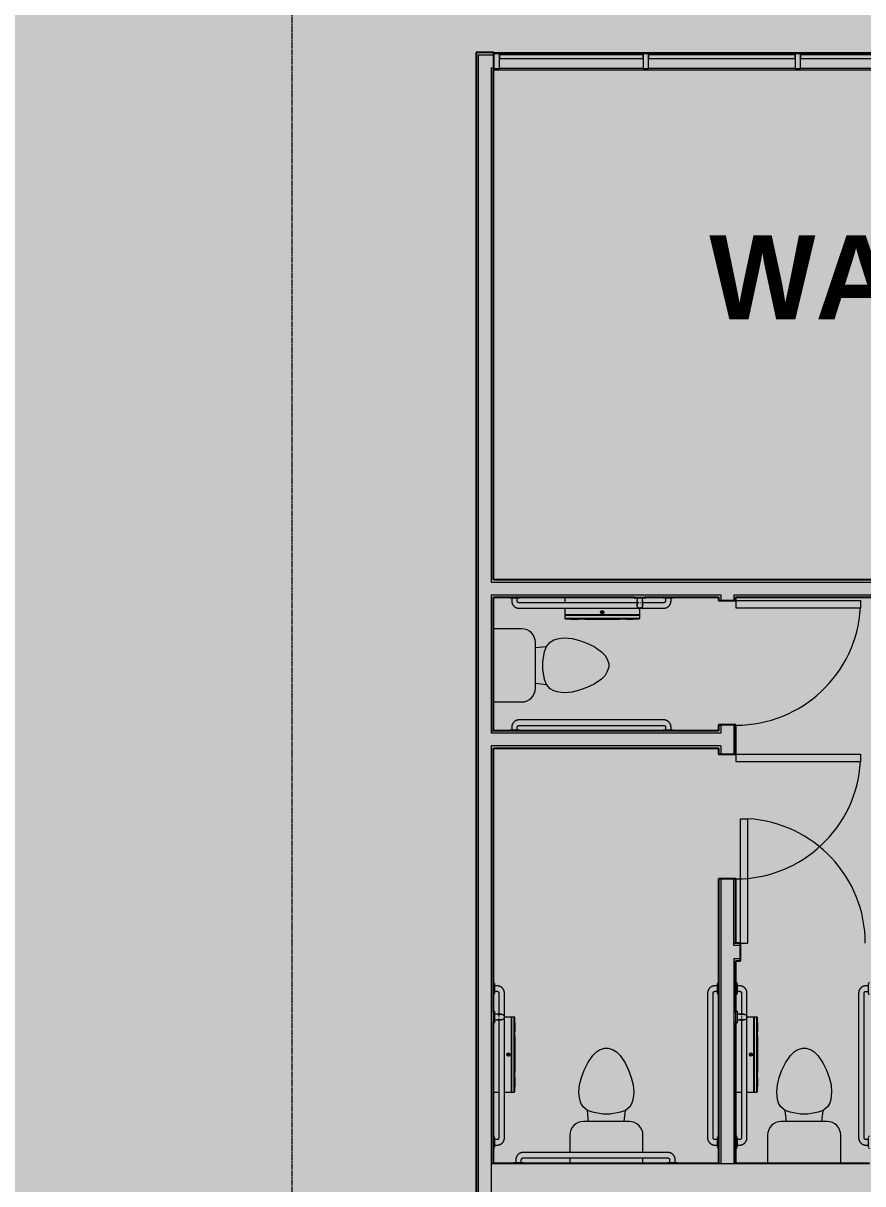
# Model space of a CAD drawing. Header units: inches. Extents: x -214893 to 4876, y -128673 to 1880.
# Drawn here: x 636.9 to 866.2, y -509.8 to -192.8 of the extents above; entities that cross this region are included whole.
import ezdxf

# ---------------------------------------------------------------- set-up
doc = ezdxf.new("R2010")
doc.units = ezdxf.units.IN
doc.header["$MEASUREMENT"] = 0
doc.linetypes.add('Grid Line 1_2_', pattern=[0.875, 0.5, -0.125, 0.125, -0.125])
for name, color, linetype, lineweight in [('A-AREA-IDEN', 2, 'Continuous', 9), ('A-DETL-GENF', 92, 'Continuous', 9), ('A-DOOR', 31, 'Continuous', 9), ('A-GLAZ-CURT', 52, 'Continuous', 9), ('A-GLAZ-CWMG', 51, 'Continuous', 9), ('A-WALL', 113, 'Continuous', 9), ('I-WALL', 2, 'Continuous', 9), ('P-SANR-FIXT', 6, 'Continuous', 9), ('Q-SPCQ', 91, 'Continuous', 9), ('S-GRID', 1, 'Continuous', 9)]:
    doc.layers.add(name, color=color, linetype=linetype, lineweight=lineweight)
doc.styles.add('Century Gothic_B', font='GOTHICB.TTF', dxfattribs={"height": 22.977918})

# ---------------------------------------------------------------- blocks, each defined once
blk = doc.blocks.new('Open Source Metal Building_Exterior_rvt-1-Floor Plan - Warehouse')
at = {"layer": 'S-GRID', "linetype": 'Grid Line 1_2_'}
blk.add_line((710.31, 1879.93), (710.31, -999.48), dxfattribs=at)
blk = doc.blocks.new('Single-Flush - 34_ x 80_-711713-Floor Plan - Warehouse')
at = {"layer": 'A-DOOR', "lineweight": 13}
for p, q in [((15, -2.37), (15, -36.38)), ((17, -2.37), (15, -2.37)), ((17, -2.37), (17, -36.38)), ((17, -36.38), (15, -36.38))]:
    blk.add_line(p, q, dxfattribs=at)
at = {"layer": 'A-DOOR'}
blk.add_arc((17, -2.37), 34.07, 180, 266.6343, dxfattribs=at)
blk = doc.blocks.new('System Panel - Glazed-700942-Floor Plan - Warehouse')
at = {"layer": 'A-GLAZ-CURT'}
for p, q in [((19.625, 1.75), (-19.625, 1.75)), ((-19.625, 1.75), (-19.625, 0.75)), ((-19.625, 0.75), (19.625, 0.75)), ((19.625, 0.75), (19.625, 1.75))]:
    blk.add_line(p, q, dxfattribs=at)
blk = doc.blocks.new('Rectangular Mullion - 2_5_ x 5_ rectangular-700939-Floor Plan - Warehouse')
at = {"layer": 'A-GLAZ-CWMG'}
for p, q in [((806.23, -201.21), (766.98, -201.21)), ((806.23, -205.21), (766.98, -205.21))]:
    blk.add_line(p, q, dxfattribs=at)
blk = doc.blocks.new('Rectangular Mullion - 2_5_ x 5_ rectangular-613861-Floor Plan - Warehouse')
at = {"layer": 'A-GLAZ-CWMG', "lineweight": 13}
for p, q in [((0, 2), (-1.5, 2)), ((-1.5, 2), (-1.5, -2)), ((0, -2), (0, 2)), ((-1.5, -2), (0, -2))]:
    blk.add_line(p, q, dxfattribs=at)
blk = doc.blocks.new('System Panel - Glazed-700943-Floor Plan - Warehouse')
at = {"layer": 'A-GLAZ-CURT'}
for p, q in [((20, 1.75), (-20, 1.75)), ((-20, 1.75), (-20, 0.75)), ((-20, 0.75), (20, 0.75)), ((20, 0.75), (20, 1.75))]:
    blk.add_line(p, q, dxfattribs=at)
blk = doc.blocks.new('Rectangular Mullion - 2_5_ x 5_ rectangular-700941-Floor Plan - Warehouse')
at = {"layer": 'A-GLAZ-CWMG'}
for p, q in [((847.73, -201.21), (807.73, -201.21)), ((847.73, -205.21), (807.73, -205.21))]:
    blk.add_line(p, q, dxfattribs=at)
blk = doc.blocks.new('Rectangular Mullion - 2_5_ x 5_ rectangular-613858-Floor Plan - Warehouse')
at = {"layer": 'A-GLAZ-CWMG', "lineweight": 13}
for p, q in [((-0.75, 2), (0.75, 2)), ((-0.75, -2), (-0.75, 2)), ((0.75, 2), (0.75, -2)), ((0.75, -2), (-0.75, -2))]:
    blk.add_line(p, q, dxfattribs=at)
blk = doc.blocks.new('Toilet-Domestic-3D - Toilet-Domestic-3D-653878-Floor Plan - Warehouse')
at = {"layer": 'P-SANR-FIXT'}
for p, q in [((-5.13, 8), (-3.74, 10)), ((-3.74, 10), (-2.74, 11)), ((-2.74, 11), (-1.87, 11.5)), ((-1.87, 11.5), (-0.5, 12)), ((-0.5, 12), (0.5, 12)), ((0.5, 12), (1.87, 11.5)), ((1.87, 11.5), (2.74, 11)), ((2.74, 11), (3.74, 10)), ((3.74, 10), (5.13, 8)), ((-6.06, 6), (-5.13, 8)), ((5.13, 8), (6.06, 6)), ((-7.33, 1.99), (-6.79, 4)), ((-6.79, 4), (-6.06, 6)), ((6.06, 6), (6.79, 4)), ((6.79, 4), (7.33, 1.99)), ((-7.5, 0), (-7.33, 1.99)), ((7.33, 1.99), (7.5, 0)), ((-7.41, -1), (-7.5, 0)), ((-7.24, -2), (-7.41, -1)), ((-6.97, -3), (-7.24, -2)), ((-6.4, -4), (-6.97, -3)), ((6.97, -3), (6.4, -4)), ((7.24, -2), (6.97, -3)), ((7.41, -1), (7.24, -2)), ((7.5, 0), (7.41, -1)), ((-5.21, -5), (-6.4, -4)), ((-3.84, -5.5), (-5.21, -5)), ((-4.86, -8.02), (-5.21, -5)), ((-1, -6), (-3.84, -5.5)), ((1, -6), (-1, -6)), ((3.84, -5.5), (1, -6)), ((5.21, -5), (3.84, -5.5)), ((4.86, -8.02), (5.21, -5)), ((6.4, -4), (5.21, -5)), ((6.25, -8.02), (-6.25, -8.02)), ((-9.98, -11.75), (-9.98, -16.5)), ((9.98, -16.51), (9.98, -11.75)), ((-9.98, -17.95), (-9.98, -19.48)), ((9.98, -19.48), (9.98, -17.95))]:
    blk.add_line(p, q, dxfattribs=at)
for centre, start, end in [((-6.25, -11.75), 90, 180), ((6.25, -11.75), 0, 90)]:
    blk.add_arc(centre, 3.73, start, end, dxfattribs=at)
blk = doc.blocks.new('Toilet-Domestic-3D - Toilet-Domestic-3D-V5-Floor Plan - Warehouse')
at = {"layer": 'P-SANR-FIXT'}
for p, q in [((-5.13, 8), (-3.74, 10)), ((-3.74, 10), (-2.74, 11)), ((-2.74, 11), (-1.87, 11.5)), ((-1.87, 11.5), (-0.5, 12)), ((-0.5, 12), (0.5, 12)), ((0.5, 12), (1.87, 11.5)), ((1.87, 11.5), (2.74, 11)), ((2.74, 11), (3.74, 10)), ((3.74, 10), (5.13, 8)), ((-6.06, 6), (-5.13, 8)), ((5.13, 8), (6.06, 6)), ((-7.33, 1.99), (-6.79, 4)), ((-6.79, 4), (-6.06, 6)), ((6.06, 6), (6.79, 4)), ((6.79, 4), (7.33, 1.99)), ((-7.5, 0), (-7.33, 1.99)), ((7.33, 1.99), (7.5, 0)), ((-7.41, -1), (-7.5, 0)), ((-7.24, -2), (-7.41, -1)), ((-6.97, -3), (-7.24, -2)), ((-6.4, -4), (-6.97, -3)), ((6.97, -3), (6.4, -4)), ((7.24, -2), (6.97, -3)), ((7.41, -1), (7.24, -2)), ((7.5, 0), (7.41, -1)), ((-5.21, -5), (-6.4, -4)), ((-3.84, -5.5), (-5.21, -5)), ((-4.86, -8.02), (-5.21, -5)), ((-1, -6), (-3.84, -5.5)), ((1, -6), (-1, -6)), ((3.84, -5.5), (1, -6)), ((5.21, -5), (3.84, -5.5)), ((4.86, -8.02), (5.21, -5)), ((6.4, -4), (5.21, -5)), ((6.25, -8.02), (-6.25, -8.02)), ((-9.98, -11.75), (-9.98, -19.48)), ((9.98, -19.48), (9.98, -11.75))]:
    blk.add_line(p, q, dxfattribs=at)
for centre, start, end in [((-6.25, -11.75), 90, 180), ((6.25, -11.75), 0, 90)]:
    blk.add_arc(centre, 3.73, start, end, dxfattribs=at)
blk = doc.blocks.new('817_Grab_Bars - 8170-001420-654244-Floor Plan - Warehouse')
at = {"layer": 'Q-SPCQ'}
for p, q in [((765.64, -454.9), (765.36, -454.9)), ((765.64, -455.11), (765.64, -456.46)), ((766.36, -455.71), (765.64, -455.71)), ((765.36, -458.02), (765.64, -458.02)), ((765.64, -456.46), (765.64, -457.81)), ((765.64, -457.21), (766.36, -457.21)), ((766.86, -457.71), (766.86, -464.05)), ((768.36, -497.21), (768.36, -457.71)), ((766.86, -464.47), (766.86, -464.64)), ((766.86, -464.78), (766.86, -497.21)), ((765.64, -496.9), (765.36, -496.9)), ((765.64, -497.11), (765.64, -498.46)), ((765.36, -500.02), (765.64, -500.02)), ((766.36, -497.71), (765.64, -497.71)), ((765.64, -498.46), (765.64, -499.81)), ((765.64, -499.21), (766.36, -499.21))]:
    blk.add_line(p, q, dxfattribs=at)
at = {"layer": 'Q-SPCQ', "flags": 128}
for points in [[(768.36, -457.71), (768.36, -457.63), (768.35, -457.55), (768.35, -457.47), (768.33, -457.39), (768.32, -457.31), (768.3, -457.24), (768.28, -457.16), (768.26, -457.08), (768.23, -457.01), (768.2, -456.93), (768.17, -456.86), (768.13, -456.79), (768.1, -456.72), (768.05, -456.65), (768.01, -456.58), (767.96, -456.52), (767.91, -456.45), (767.86, -456.39), (767.81, -456.33), (767.75, -456.28), (767.69, -456.22), (767.63, -456.17), (767.57, -456.12), (767.51, -456.07), (767.44, -456.03), (767.37, -455.99), (767.3, -455.95), (767.23, -455.91), (767.16, -455.88), (767.08, -455.85), (767.01, -455.82), (766.93, -455.79), (766.86, -455.77), (766.78, -455.76), (766.7, -455.74), (766.62, -455.73), (766.54, -455.72), (766.46, -455.71), (766.38, -455.71), (766.36, -455.71)], [(766.36, -457.21), (766.38, -457.21), (766.4, -457.21), (766.42, -457.21), (766.44, -457.22), (766.46, -457.22), (766.48, -457.23), (766.5, -457.23), (766.52, -457.24), (766.54, -457.24), (766.55, -457.25), (766.57, -457.26), (766.59, -457.27), (766.61, -457.28), (766.63, -457.29), (766.64, -457.3), (766.66, -457.31), (766.67, -457.32), (766.69, -457.33), (766.7, -457.35), (766.72, -457.36), (766.73, -457.38), (766.74, -457.39), (766.76, -457.41), (766.77, -457.42), (766.78, -457.44), (766.79, -457.46), (766.8, -457.48), (766.81, -457.49), (766.82, -457.51), (766.83, -457.53), (766.83, -457.55), (766.84, -457.57), (766.84, -457.59), (766.85, -457.61), (766.85, -457.63), (766.86, -457.65), (766.86, -457.67), (766.86, -457.69), (766.86, -457.71), (766.86, -457.71)], [(766.36, -499.21), (766.44, -499.21), (766.52, -499.2), (766.6, -499.2), (766.68, -499.19), (766.76, -499.17), (766.83, -499.15), (766.91, -499.13), (766.99, -499.11), (767.06, -499.08), (767.14, -499.05), (767.21, -499.02), (767.28, -498.98), (767.35, -498.95), (767.42, -498.91), (767.49, -498.86), (767.55, -498.82), (767.62, -498.77), (767.68, -498.71), (767.74, -498.66), (767.79, -498.6), (767.85, -498.55), (767.9, -498.49), (767.95, -498.42), (768, -498.36), (768.04, -498.29), (768.08, -498.22), (768.12, -498.15), (768.16, -498.08), (768.19, -498.01), (768.22, -497.94), (768.25, -497.86), (768.28, -497.78), (768.3, -497.71), (768.32, -497.63), (768.33, -497.55), (768.34, -497.47), (768.35, -497.39), (768.36, -497.31), (768.36, -497.23), (768.36, -497.21)], [(766.86, -497.21), (766.86, -497.23), (766.86, -497.25), (766.86, -497.27), (766.85, -497.29), (766.85, -497.31), (766.85, -497.33), (766.84, -497.35), (766.83, -497.37), (766.83, -497.39), (766.82, -497.41), (766.81, -497.42), (766.8, -497.44), (766.79, -497.46), (766.78, -497.48), (766.77, -497.49), (766.76, -497.51), (766.75, -497.53), (766.74, -497.54), (766.72, -497.56), (766.71, -497.57), (766.69, -497.58), (766.68, -497.6), (766.66, -497.61), (766.65, -497.62), (766.63, -497.63), (766.61, -497.64), (766.6, -497.65), (766.58, -497.66), (766.56, -497.67), (766.54, -497.68), (766.52, -497.68), (766.5, -497.69), (766.48, -497.7), (766.46, -497.7), (766.44, -497.7), (766.42, -497.71), (766.4, -497.71), (766.38, -497.71), (766.36, -497.71), (766.36, -497.71)]]:
    blk.add_lwpolyline(points, dxfattribs=at)
blk = doc.blocks.new('817_Grab_Bars - 8170-001420-V6-Floor Plan - Warehouse')
at = {"layer": 'Q-SPCQ'}
for p, q in [((770.67, -503.93), (770.67, -504.21)), ((770.88, -503.93), (772.23, -503.93)), ((771.48, -503.21), (771.48, -503.93)), ((772.23, -503.93), (773.59, -503.93)), ((772.98, -503.93), (772.98, -503.21)), ((812.98, -501.21), (773.48, -501.21)), ((773.48, -502.71), (812.98, -502.71)), ((773.8, -504.21), (773.8, -503.93)), ((812.67, -503.93), (812.67, -504.21)), ((812.88, -503.93), (814.23, -503.93)), ((813.48, -503.21), (813.48, -503.93)), ((814.23, -503.93), (815.59, -503.93)), ((814.98, -503.93), (814.98, -503.21)), ((815.8, -504.21), (815.8, -503.93))]:
    blk.add_line(p, q, dxfattribs=at)
at = {"layer": 'Q-SPCQ', "flags": 128}
for points in [[(773.48, -501.21), (773.4, -501.21), (773.32, -501.22), (773.25, -501.23), (773.17, -501.24), (773.09, -501.25), (773.01, -501.27), (772.93, -501.29), (772.86, -501.31), (772.78, -501.34), (772.71, -501.37), (772.63, -501.4), (772.56, -501.44), (772.49, -501.48), (772.42, -501.52), (772.36, -501.56), (772.29, -501.61), (772.23, -501.66), (772.17, -501.71), (772.11, -501.76), (772.05, -501.82), (772, -501.88), (771.94, -501.94), (771.89, -502), (771.85, -502.06), (771.8, -502.13), (771.76, -502.2), (771.72, -502.27), (771.68, -502.34), (771.65, -502.41), (771.62, -502.49), (771.59, -502.56), (771.57, -502.64), (771.55, -502.71), (771.53, -502.79), (771.51, -502.87), (771.5, -502.95), (771.49, -503.03), (771.49, -503.11), (771.48, -503.19), (771.48, -503.21)], [(772.98, -503.21), (772.98, -503.19), (772.99, -503.17), (772.99, -503.15), (772.99, -503.13), (772.99, -503.11), (773, -503.09), (773, -503.07), (773.01, -503.05), (773.02, -503.03), (773.02, -503.02), (773.03, -503), (773.04, -502.98), (773.05, -502.96), (773.06, -502.95), (773.07, -502.93), (773.08, -502.91), (773.1, -502.9), (773.11, -502.88), (773.12, -502.87), (773.14, -502.85), (773.15, -502.84), (773.17, -502.83), (773.18, -502.81), (773.2, -502.8), (773.21, -502.79), (773.23, -502.78), (773.25, -502.77), (773.27, -502.76), (773.28, -502.75), (773.3, -502.74), (773.32, -502.74), (773.34, -502.73), (773.36, -502.73), (773.38, -502.72), (773.4, -502.72), (773.42, -502.72), (773.44, -502.71), (773.46, -502.71), (773.48, -502.71), (773.48, -502.71)], [(814.98, -503.21), (814.98, -503.13), (814.98, -503.05), (814.97, -502.97), (814.96, -502.89), (814.94, -502.81), (814.93, -502.74), (814.91, -502.66), (814.88, -502.58), (814.86, -502.51), (814.83, -502.43), (814.79, -502.36), (814.76, -502.29), (814.72, -502.22), (814.68, -502.15), (814.64, -502.08), (814.59, -502.02), (814.54, -501.95), (814.49, -501.89), (814.43, -501.83), (814.38, -501.78), (814.32, -501.72), (814.26, -501.67), (814.2, -501.62), (814.13, -501.57), (814.07, -501.53), (814, -501.49), (813.93, -501.45), (813.86, -501.41), (813.78, -501.38), (813.71, -501.35), (813.63, -501.32), (813.56, -501.29), (813.48, -501.27), (813.4, -501.26), (813.32, -501.24), (813.25, -501.23), (813.17, -501.22), (813.09, -501.21), (813.01, -501.21), (812.98, -501.21)], [(812.98, -502.71), (813, -502.71), (813.02, -502.71), (813.04, -502.71), (813.06, -502.72), (813.08, -502.72), (813.1, -502.73), (813.12, -502.73), (813.14, -502.74), (813.16, -502.74), (813.18, -502.75), (813.2, -502.76), (813.22, -502.77), (813.23, -502.78), (813.25, -502.79), (813.27, -502.8), (813.28, -502.81), (813.3, -502.82), (813.31, -502.83), (813.33, -502.85), (813.34, -502.86), (813.36, -502.88), (813.37, -502.89), (813.38, -502.91), (813.39, -502.92), (813.41, -502.94), (813.42, -502.96), (813.43, -502.98), (813.43, -502.99), (813.44, -503.01), (813.45, -503.03), (813.46, -503.05), (813.46, -503.07), (813.47, -503.09), (813.47, -503.11), (813.48, -503.13), (813.48, -503.15), (813.48, -503.17), (813.48, -503.19), (813.48, -503.21), (813.48, -503.21)]]:
    blk.add_lwpolyline(points, dxfattribs=at)
blk = doc.blocks.new('Dispenser-Toilet_Tissue-Frost_Products_LTD_-Jumbo-169 - Steel-Brushed-Stainless_Steel-V7-Floor Plan - Warehouse')
at = {"layer": 'Q-SPCQ', "lineweight": 13}
for p, q in [((770.2, -464.24), (768.33, -464.24)), ((770.2, -464.24), (770.2, -484.73)), ((770.26, -484.68), (770.26, -464.3)), ((770.29, -464.3), (770.26, -464.3)), ((771.06, -464.24), (770.29, -464.24)), ((770.29, -464.24), (770.29, -464.3)), ((770.29, -464.3), (770.29, -484.68)), ((771.06, -484.73), (771.06, -464.24)), ((771.22, -465.75), (771.22, -464.4)), ((771.22, -483.22), (771.22, -465.75)), ((771.32, -468.08), (771.32, -465.91)), ((771.22, -469.55), (771.22, -468.24)), ((771.32, -479.24), (771.32, -469.73)), ((769.26, -474.44), (769.26, -474.53)), ((769.6, -474.44), (769.26, -474.44)), ((769.26, -474.53), (769.6, -474.53)), ((769.6, -474.53), (769.6, -474.44)), ((771.22, -480.73), (771.22, -479.42)), ((771.32, -483.06), (771.32, -480.89)), ((765.36, -484.73), (766.89, -484.73)), ((768.33, -484.73), (770.2, -484.73)), ((770.26, -484.68), (770.29, -484.68)), ((770.29, -484.68), (770.29, -484.73)), ((770.29, -484.73), (771.06, -484.73)), ((771.22, -484.58), (771.22, -483.22))]:
    blk.add_line(p, q, dxfattribs=at)
for radius in [0.437, 0.357]:
    blk.add_circle((769.44, -474.49), radius, dxfattribs=at)
for centre, radius, start, end in [((770.2, -464.3), 0.06, 0, 90), ((771.06, -464.4), 0.16, 0, 90), ((771.14, -465.91), 0.18, 0, 63.6122), ((771.2, -467.46), 0.118, 10.8116, 82.3569), ((771.17, -467.46), 0.151, 289.6341, 357.321), ((771.17, -467.48), 0.151, 289.6341, 356.8331), ((771.14, -467.49), 0.18, 296.3878, 0), ((771.2, -468.06), 0.119, 10.0401, 81.5195), ((771.17, -468.06), 0.151, 289.6341, 357.321), ((771.17, -468.07), 0.151, 289.6341, 357.321), ((771.14, -468.08), 0.18, 296.3878, 0), ((771.1, -469.73), 0.22, 0, 56.9443), ((771.1, -479.24), 0.22, 303.0557, 0), ((771.14, -480.89), 0.18, 0, 63.6122), ((771.17, -480.9), 0.151, 2.679, 70.3659), ((771.17, -480.91), 0.151, 2.679, 70.3659), ((771.2, -480.91), 0.119, 278.4805, 349.9599), ((771.14, -481.48), 0.18, 0, 63.6084), ((771.17, -481.49), 0.151, 3.1667, 70.3726), ((771.17, -481.51), 0.151, 2.679, 70.3653), ((771.2, -481.51), 0.118, 277.6431, 349.1884), ((770.2, -484.67), 0.0601, 270, 357.3185), ((771.06, -484.57), 0.16, 270, 359.0019), ((771.14, -483.06), 0.18, 296.3878, 0)]:
    blk.add_arc(centre, radius, start, end, dxfattribs=at)
blk = doc.blocks.new('817_Grab_Bars - 8170-001420-V8-Floor Plan - Warehouse')
at = {"layer": 'Q-SPCQ'}
for p, q in [((826.58, -455.71), (825.86, -455.71)), ((826.86, -454.9), (826.58, -454.9)), ((826.58, -456.46), (826.58, -455.11)), ((823.86, -457.71), (823.86, -497.21)), ((825.36, -497.21), (825.36, -457.71)), ((825.86, -457.21), (826.58, -457.21)), ((826.58, -457.81), (826.58, -456.46)), ((826.58, -458.02), (826.86, -458.02)), ((826.86, -496.9), (826.58, -496.9)), ((826.58, -498.46), (826.58, -497.11)), ((826.58, -497.71), (825.86, -497.71)), ((825.86, -499.21), (826.58, -499.21)), ((826.58, -499.81), (826.58, -498.46)), ((826.58, -500.02), (826.86, -500.02))]:
    blk.add_line(p, q, dxfattribs=at)
at = {"layer": 'Q-SPCQ', "flags": 128}
for points in [[(825.86, -455.71), (825.78, -455.71), (825.7, -455.72), (825.62, -455.73), (825.54, -455.74), (825.46, -455.75), (825.38, -455.77), (825.31, -455.79), (825.23, -455.81), (825.15, -455.84), (825.08, -455.87), (825.01, -455.9), (824.94, -455.94), (824.87, -455.98), (824.8, -456.02), (824.73, -456.06), (824.67, -456.11), (824.6, -456.16), (824.54, -456.21), (824.48, -456.26), (824.42, -456.32), (824.37, -456.38), (824.32, -456.44), (824.27, -456.5), (824.22, -456.56), (824.18, -456.63), (824.13, -456.7), (824.1, -456.77), (824.06, -456.84), (824.03, -456.91), (824, -456.99), (823.97, -457.06), (823.94, -457.14), (823.92, -457.21), (823.9, -457.29), (823.89, -457.37), (823.88, -457.45), (823.87, -457.53), (823.86, -457.61), (823.86, -457.69), (823.86, -457.71)], [(825.36, -457.71), (825.36, -457.69), (825.36, -457.67), (825.36, -457.65), (825.37, -457.63), (825.37, -457.61), (825.37, -457.59), (825.38, -457.57), (825.38, -457.55), (825.39, -457.53), (825.4, -457.52), (825.41, -457.5), (825.42, -457.48), (825.43, -457.46), (825.44, -457.45), (825.45, -457.43), (825.46, -457.41), (825.47, -457.4), (825.48, -457.38), (825.5, -457.37), (825.51, -457.35), (825.53, -457.34), (825.54, -457.33), (825.56, -457.31), (825.57, -457.3), (825.59, -457.29), (825.61, -457.28), (825.62, -457.27), (825.64, -457.26), (825.66, -457.25), (825.68, -457.24), (825.7, -457.24), (825.72, -457.23), (825.74, -457.23), (825.75, -457.22), (825.77, -457.22), (825.79, -457.22), (825.81, -457.21), (825.83, -457.21), (825.85, -457.21), (825.86, -457.21)], [(823.86, -497.21), (823.86, -497.29), (823.87, -497.37), (823.87, -497.45), (823.89, -497.53), (823.9, -497.61), (823.92, -497.69), (823.94, -497.76), (823.96, -497.84), (823.99, -497.92), (824.02, -497.99), (824.05, -498.06), (824.09, -498.13), (824.12, -498.2), (824.16, -498.27), (824.21, -498.34), (824.26, -498.41), (824.3, -498.47), (824.36, -498.53), (824.41, -498.59), (824.47, -498.65), (824.52, -498.7), (824.59, -498.75), (824.65, -498.8), (824.71, -498.85), (824.78, -498.89), (824.85, -498.94), (824.92, -498.97), (824.99, -499.01), (825.06, -499.04), (825.13, -499.07), (825.21, -499.1), (825.29, -499.13), (825.36, -499.15), (825.44, -499.17), (825.52, -499.18), (825.6, -499.19), (825.68, -499.2), (825.76, -499.21), (825.84, -499.21), (825.86, -499.21)], [(825.86, -497.71), (825.84, -497.71), (825.82, -497.71), (825.8, -497.71), (825.78, -497.7), (825.76, -497.7), (825.74, -497.7), (825.72, -497.69), (825.7, -497.69), (825.68, -497.68), (825.66, -497.67), (825.65, -497.66), (825.63, -497.65), (825.61, -497.64), (825.59, -497.63), (825.58, -497.62), (825.56, -497.61), (825.55, -497.6), (825.53, -497.59), (825.52, -497.57), (825.5, -497.56), (825.49, -497.54), (825.47, -497.53), (825.46, -497.51), (825.45, -497.5), (825.44, -497.48), (825.43, -497.46), (825.42, -497.45), (825.41, -497.43), (825.4, -497.41), (825.39, -497.39), (825.39, -497.37), (825.38, -497.35), (825.38, -497.33), (825.37, -497.32), (825.37, -497.3), (825.36, -497.28), (825.36, -497.26), (825.36, -497.24), (825.36, -497.22), (825.36, -497.21)]]:
    blk.add_lwpolyline(points, dxfattribs=at)
blk = doc.blocks.new('817_Grab_Bars - 8170-001420-V11-Floor Plan - Warehouse')
at = {"layer": 'Q-SPCQ'}
for p, q in [((831.89, -454.9), (831.61, -454.9)), ((831.89, -455.11), (831.89, -456.46)), ((832.61, -455.71), (831.89, -455.71)), ((831.61, -458.02), (831.89, -458.02)), ((831.89, -456.46), (831.89, -457.81)), ((831.89, -457.21), (832.61, -457.21)), ((833.11, -457.71), (833.11, -463.69)), ((834.61, -497.21), (834.61, -457.71)), ((833.11, -464.06), (833.11, -464.23)), ((833.11, -464.47), (833.11, -464.64)), ((833.11, -464.78), (833.11, -497.21)), ((831.89, -496.9), (831.61, -496.9)), ((831.89, -497.11), (831.89, -498.46)), ((831.61, -500.02), (831.89, -500.02)), ((832.61, -497.71), (831.89, -497.71)), ((831.89, -498.46), (831.89, -499.81)), ((831.89, -499.21), (832.61, -499.21))]:
    blk.add_line(p, q, dxfattribs=at)
at = {"layer": 'Q-SPCQ', "flags": 128}
for points in [[(834.61, -457.71), (834.61, -457.63), (834.6, -457.55), (834.6, -457.47), (834.58, -457.39), (834.57, -457.31), (834.55, -457.24), (834.53, -457.16), (834.51, -457.08), (834.48, -457.01), (834.45, -456.93), (834.42, -456.86), (834.38, -456.79), (834.35, -456.72), (834.3, -456.65), (834.26, -456.58), (834.21, -456.52), (834.16, -456.45), (834.11, -456.39), (834.06, -456.33), (834, -456.28), (833.94, -456.22), (833.88, -456.17), (833.82, -456.12), (833.76, -456.07), (833.69, -456.03), (833.62, -455.99), (833.55, -455.95), (833.48, -455.91), (833.41, -455.88), (833.33, -455.85), (833.26, -455.82), (833.18, -455.79), (833.11, -455.77), (833.03, -455.76), (832.95, -455.74), (832.87, -455.73), (832.79, -455.72), (832.71, -455.71), (832.63, -455.71), (832.61, -455.71)], [(832.61, -457.21), (832.63, -457.21), (832.65, -457.21), (832.67, -457.21), (832.69, -457.22), (832.71, -457.22), (832.73, -457.23), (832.75, -457.23), (832.77, -457.24), (832.79, -457.24), (832.8, -457.25), (832.82, -457.26), (832.84, -457.27), (832.86, -457.28), (832.88, -457.29), (832.89, -457.3), (832.91, -457.31), (832.92, -457.32), (832.94, -457.33), (832.95, -457.35), (832.97, -457.36), (832.98, -457.38), (832.99, -457.39), (833.01, -457.41), (833.02, -457.42), (833.03, -457.44), (833.04, -457.46), (833.05, -457.48), (833.06, -457.49), (833.07, -457.51), (833.08, -457.53), (833.08, -457.55), (833.09, -457.57), (833.09, -457.59), (833.1, -457.61), (833.1, -457.63), (833.11, -457.65), (833.11, -457.67), (833.11, -457.69), (833.11, -457.71), (833.11, -457.71)], [(832.61, -499.21), (832.69, -499.21), (832.77, -499.2), (832.85, -499.2), (832.93, -499.19), (833.01, -499.17), (833.08, -499.15), (833.16, -499.13), (833.24, -499.11), (833.31, -499.08), (833.39, -499.05), (833.46, -499.02), (833.53, -498.98), (833.6, -498.95), (833.67, -498.91), (833.74, -498.86), (833.8, -498.82), (833.87, -498.77), (833.93, -498.71), (833.99, -498.66), (834.04, -498.6), (834.1, -498.55), (834.15, -498.49), (834.2, -498.42), (834.25, -498.36), (834.29, -498.29), (834.33, -498.22), (834.37, -498.15), (834.41, -498.08), (834.44, -498.01), (834.47, -497.94), (834.5, -497.86), (834.53, -497.78), (834.55, -497.71), (834.57, -497.63), (834.58, -497.55), (834.59, -497.47), (834.6, -497.39), (834.61, -497.31), (834.61, -497.23), (834.61, -497.21)], [(833.11, -497.21), (833.11, -497.23), (833.11, -497.25), (833.11, -497.27), (833.1, -497.29), (833.1, -497.31), (833.1, -497.33), (833.09, -497.35), (833.08, -497.37), (833.08, -497.39), (833.07, -497.41), (833.06, -497.42), (833.05, -497.44), (833.04, -497.46), (833.03, -497.48), (833.02, -497.49), (833.01, -497.51), (833, -497.53), (832.99, -497.54), (832.97, -497.56), (832.96, -497.57), (832.94, -497.58), (832.93, -497.6), (832.91, -497.61), (832.9, -497.62), (832.88, -497.63), (832.86, -497.64), (832.85, -497.65), (832.83, -497.66), (832.81, -497.67), (832.79, -497.68), (832.77, -497.68), (832.75, -497.69), (832.73, -497.7), (832.71, -497.7), (832.69, -497.7), (832.67, -497.71), (832.65, -497.71), (832.63, -497.71), (832.61, -497.71), (832.61, -497.71)]]:
    blk.add_lwpolyline(points, dxfattribs=at)
blk = doc.blocks.new('Dispenser-Toilet_Tissue-Frost_Products_LTD_-Jumbo-169 - Steel-Brushed-Stainless_Steel-V17-Floor Plan - Warehouse')
at = {"layer": 'Q-SPCQ', "lineweight": 13}
for p, q in [((836.45, -464.24), (834.57, -464.24)), ((836.45, -464.24), (836.45, -484.73)), ((836.51, -484.68), (836.51, -464.3)), ((836.54, -464.3), (836.51, -464.3)), ((837.31, -464.24), (836.54, -464.24)), ((836.54, -464.24), (836.54, -464.3)), ((836.54, -464.3), (836.54, -484.68)), ((837.31, -484.73), (837.31, -464.24)), ((837.47, -465.75), (837.47, -464.4)), ((837.47, -483.22), (837.47, -465.75)), ((837.57, -468.08), (837.57, -465.91)), ((837.47, -469.55), (837.47, -468.24)), ((837.57, -479.24), (837.57, -469.73)), ((835.51, -474.44), (835.51, -474.53)), ((835.85, -474.44), (835.51, -474.44)), ((835.51, -474.53), (835.85, -474.53)), ((835.85, -474.53), (835.85, -474.44)), ((837.47, -480.73), (837.47, -479.42)), ((837.57, -483.06), (837.57, -480.89)), ((831.61, -484.73), (833.14, -484.73)), ((834.58, -484.73), (836.45, -484.73)), ((836.51, -484.68), (836.54, -484.68)), ((836.54, -484.68), (836.54, -484.73)), ((836.54, -484.73), (837.31, -484.73)), ((837.47, -484.58), (837.47, -483.22))]:
    blk.add_line(p, q, dxfattribs=at)
for radius in [0.437, 0.357]:
    blk.add_circle((835.69, -474.49), radius, dxfattribs=at)
for centre, radius, start, end in [((836.45, -464.3), 0.06, 0, 90), ((837.31, -464.4), 0.16, 0, 90), ((837.39, -465.91), 0.18, 0, 63.6122), ((837.45, -467.46), 0.118, 10.8116, 82.3569), ((837.42, -467.46), 0.151, 289.6341, 357.321), ((837.42, -467.48), 0.151, 289.6341, 356.8331), ((837.39, -467.49), 0.18, 296.3878, 0), ((837.45, -468.06), 0.119, 10.0401, 81.5195), ((837.42, -468.06), 0.151, 289.6341, 357.321), ((837.42, -468.07), 0.151, 289.6341, 357.321), ((837.39, -468.08), 0.18, 296.3878, 0), ((837.35, -469.73), 0.22, 0, 56.9443), ((837.35, -479.24), 0.22, 303.0557, 0), ((837.39, -480.89), 0.18, 0, 63.6122), ((837.42, -480.9), 0.151, 2.679, 70.3659), ((837.42, -480.91), 0.151, 2.679, 70.3659), ((837.45, -480.91), 0.119, 278.4805, 349.9599), ((837.39, -481.48), 0.18, 0, 63.6084), ((837.42, -481.49), 0.151, 3.1667, 70.3726), ((837.42, -481.51), 0.151, 2.679, 70.3653), ((837.45, -481.51), 0.118, 277.6431, 349.1884), ((836.45, -484.67), 0.0601, 270, 357.3185), ((837.31, -484.57), 0.16, 270, 359.0019), ((837.39, -483.06), 0.18, 296.3878, 0)]:
    blk.add_arc(centre, radius, start, end, dxfattribs=at)
blk = doc.blocks.new('817_Grab_Bars - 8170-001180-658916-Floor Plan - Warehouse')
at = {"layer": 'Q-SPCQ'}
for p, q in [((765.64, -462.67), (765.36, -462.67)), ((765.64, -462.67), (765.36, -462.67)), ((765.36, -462.67), (765.36, -462.88)), ((765.36, -465.8), (765.36, -462.67)), ((765.64, -462.88), (765.64, -462.67)), ((765.64, -462.67), (765.64, -462.88)), ((765.64, -462.88), (765.64, -462.67)), ((765.64, -462.67), (765.64, -465.8)), ((765.36, -465.59), (765.36, -465.8)), ((765.36, -465.8), (765.64, -465.8)), ((765.36, -465.8), (765.64, -465.8)), ((766.36, -463.48), (765.64, -463.48)), ((766.36, -463.48), (765.64, -463.48)), ((765.64, -464.98), (766.36, -464.98)), ((765.64, -464.98), (766.36, -464.98)), ((765.64, -465.8), (765.64, -465.59)), ((765.64, -465.59), (765.64, -465.8)), ((765.64, -465.8), (765.64, -465.59))]:
    blk.add_line(p, q, dxfattribs=at)
at = {"layer": 'Q-SPCQ', "flags": 128}
for points in [[(766.36, -463.48), (766.41, -463.48), (766.46, -463.48), (766.51, -463.48), (766.56, -463.48), (766.61, -463.48), (766.66, -463.48), (766.7, -463.48), (766.75, -463.48), (766.8, -463.48), (766.85, -463.48), (766.89, -463.48), (766.94, -463.48), (766.98, -463.48), (767.02, -463.48), (767.07, -463.48), (767.11, -463.48), (767.15, -463.48), (767.18, -463.48), (767.22, -463.48), (767.26, -463.48), (767.29, -463.48), (767.32, -463.48), (767.35, -463.48), (767.38, -463.48), (767.41, -463.48), (767.44, -463.48), (767.46, -463.48), (767.48, -463.48), (767.51, -463.48), (767.52, -463.48), (767.54, -463.48), (767.56, -463.48), (767.57, -463.48), (767.58, -463.48), (767.59, -463.48), (767.6, -463.48), (767.6, -463.48), (767.61, -463.48), (767.61, -463.48)], [(767.61, -463.48), (767.61, -463.48), (767.61, -463.48), (767.6, -463.48), (767.59, -463.48), (767.58, -463.48), (767.57, -463.48), (767.56, -463.48), (767.55, -463.48), (767.53, -463.48), (767.51, -463.48), (767.49, -463.48), (767.47, -463.48), (767.44, -463.48), (767.42, -463.48), (767.39, -463.48), (767.36, -463.48), (767.33, -463.48), (767.3, -463.48), (767.27, -463.48), (767.23, -463.48), (767.19, -463.48), (767.16, -463.48), (767.12, -463.48), (767.08, -463.48), (767.03, -463.48), (766.99, -463.48), (766.95, -463.48), (766.9, -463.48), (766.86, -463.48), (766.81, -463.48), (766.77, -463.48), (766.72, -463.48), (766.67, -463.48), (766.62, -463.48), (766.57, -463.48), (766.52, -463.48), (766.47, -463.48), (766.42, -463.48), (766.37, -463.48), (766.36, -463.48)], [(767.61, -464.98), (767.61, -464.98), (767.61, -464.98), (767.6, -464.98), (767.59, -464.98), (767.58, -464.98), (767.57, -464.98), (767.56, -464.98), (767.55, -464.98), (767.53, -464.98), (767.51, -464.98), (767.49, -464.98), (767.47, -464.98), (767.44, -464.98), (767.42, -464.98), (767.39, -464.98), (767.36, -464.98), (767.33, -464.98), (767.3, -464.98), (767.27, -464.98), (767.23, -464.98), (767.19, -464.98), (767.16, -464.98), (767.12, -464.98), (767.08, -464.98), (767.03, -464.98), (766.99, -464.98), (766.95, -464.98), (766.9, -464.98), (766.86, -464.98), (766.81, -464.98), (766.77, -464.98), (766.72, -464.98), (766.67, -464.98), (766.62, -464.98), (766.57, -464.98), (766.52, -464.98), (766.47, -464.98), (766.42, -464.98), (766.37, -464.98), (766.36, -464.98)], [(766.36, -464.98), (766.41, -464.98), (766.46, -464.98), (766.51, -464.98), (766.56, -464.98), (766.61, -464.98), (766.66, -464.98), (766.7, -464.98), (766.75, -464.98), (766.8, -464.98), (766.85, -464.98), (766.89, -464.98), (766.94, -464.98), (766.98, -464.98), (767.02, -464.98), (767.07, -464.98), (767.11, -464.98), (767.15, -464.98), (767.18, -464.98), (767.22, -464.98), (767.26, -464.98), (767.29, -464.98), (767.32, -464.98), (767.35, -464.98), (767.38, -464.98), (767.41, -464.98), (767.44, -464.98), (767.46, -464.98), (767.48, -464.98), (767.51, -464.98), (767.52, -464.98), (767.54, -464.98), (767.56, -464.98), (767.57, -464.98), (767.58, -464.98), (767.59, -464.98), (767.6, -464.98), (767.6, -464.98), (767.61, -464.98), (767.61, -464.98)], [(767.61, -463.48), (767.64, -463.49), (767.67, -463.49), (767.7, -463.49), (767.73, -463.49), (767.76, -463.5), (767.79, -463.51), (767.82, -463.51), (767.85, -463.52), (767.87, -463.53), (767.9, -463.54), (767.93, -463.56), (767.96, -463.57), (767.98, -463.58), (768.01, -463.6), (768.03, -463.62), (768.06, -463.63), (768.08, -463.65), (768.1, -463.67), (768.13, -463.69), (768.15, -463.71), (768.17, -463.73), (768.19, -463.76), (768.21, -463.78), (768.22, -463.8), (768.24, -463.83), (768.26, -463.86), (768.27, -463.88), (768.28, -463.91), (768.3, -463.94), (768.31, -463.96), (768.32, -463.99), (768.33, -464.02), (768.34, -464.05), (768.34, -464.08), (768.35, -464.11), (768.35, -464.14), (768.36, -464.17), (768.36, -464.2), (768.36, -464.23), (768.36, -464.23)], [(768.36, -464.23), (768.36, -464.26), (768.36, -464.29), (768.35, -464.32), (768.35, -464.35), (768.34, -464.38), (768.34, -464.41), (768.33, -464.44), (768.32, -464.47), (768.31, -464.5), (768.3, -464.53), (768.29, -464.55), (768.27, -464.58), (768.26, -464.61), (768.24, -464.63), (768.23, -464.66), (768.21, -464.68), (768.19, -464.71), (768.17, -464.73), (768.15, -464.75), (768.13, -464.77), (768.11, -464.79), (768.09, -464.81), (768.06, -464.83), (768.04, -464.85), (768.01, -464.87), (767.99, -464.88), (767.96, -464.9), (767.94, -464.91), (767.91, -464.92), (767.88, -464.93), (767.85, -464.94), (767.82, -464.95), (767.8, -464.96), (767.77, -464.97), (767.74, -464.97), (767.71, -464.98), (767.68, -464.98), (767.65, -464.98), (767.62, -464.98), (767.61, -464.98)]]:
    blk.add_lwpolyline(points, dxfattribs=at)
blk = doc.blocks.new('817_Grab_Bars - 8170-001180-V19-Floor Plan - Warehouse')
at = {"layer": 'Q-SPCQ'}
for p, q in [((873.14, -554.62), (872.86, -554.62)), ((873.14, -554.62), (872.86, -554.62)), ((872.86, -557.75), (872.86, -554.62)), ((872.86, -554.62), (872.86, -554.83)), ((873.14, -554.62), (873.14, -557.75)), ((873.14, -554.83), (873.14, -554.62)), ((873.14, -554.62), (873.14, -554.83)), ((873.14, -554.83), (873.14, -554.62)), ((872.86, -557.54), (872.86, -557.75)), ((872.86, -557.75), (873.14, -557.75)), ((872.86, -557.75), (873.14, -557.75)), ((873.86, -555.44), (873.14, -555.44)), ((873.86, -555.44), (873.14, -555.44)), ((873.14, -556.94), (873.86, -556.94)), ((873.14, -556.94), (873.86, -556.94)), ((873.14, -557.75), (873.14, -557.54)), ((873.14, -557.54), (873.14, -557.75)), ((873.14, -557.75), (873.14, -557.54))]:
    blk.add_line(p, q, dxfattribs=at)
at = {"layer": 'Q-SPCQ', "flags": 128}
for points in [[(875.11, -555.44), (875.11, -555.44), (875.11, -555.44), (875.1, -555.44), (875.09, -555.44), (875.08, -555.44), (875.07, -555.44), (875.06, -555.44), (875.05, -555.44), (875.03, -555.44), (875.01, -555.44), (874.99, -555.44), (874.97, -555.44), (874.94, -555.44), (874.92, -555.44), (874.89, -555.44), (874.86, -555.44), (874.83, -555.44), (874.8, -555.44), (874.77, -555.44), (874.73, -555.44), (874.69, -555.44), (874.66, -555.44), (874.62, -555.44), (874.58, -555.44), (874.53, -555.44), (874.49, -555.44), (874.45, -555.44), (874.4, -555.44), (874.36, -555.44), (874.31, -555.44), (874.27, -555.44), (874.22, -555.44), (874.17, -555.44), (874.12, -555.44), (874.07, -555.44), (874.02, -555.44), (873.97, -555.44), (873.92, -555.44), (873.87, -555.44), (873.86, -555.44)], [(873.86, -555.44), (873.91, -555.44), (873.96, -555.44), (874.01, -555.44), (874.06, -555.44), (874.11, -555.44), (874.16, -555.44), (874.2, -555.44), (874.25, -555.44), (874.3, -555.44), (874.35, -555.44), (874.39, -555.44), (874.44, -555.44), (874.48, -555.44), (874.52, -555.44), (874.57, -555.44), (874.61, -555.44), (874.65, -555.44), (874.68, -555.44), (874.72, -555.44), (874.76, -555.44), (874.79, -555.44), (874.82, -555.44), (874.85, -555.44), (874.88, -555.44), (874.91, -555.44), (874.94, -555.44), (874.96, -555.44), (874.98, -555.44), (875.01, -555.44), (875.02, -555.44), (875.04, -555.44), (875.06, -555.44), (875.07, -555.44), (875.08, -555.44), (875.09, -555.44), (875.1, -555.44), (875.1, -555.44), (875.11, -555.44), (875.11, -555.44)], [(873.86, -556.94), (873.91, -556.94), (873.96, -556.94), (874.01, -556.94), (874.06, -556.94), (874.11, -556.94), (874.16, -556.94), (874.2, -556.94), (874.25, -556.94), (874.3, -556.94), (874.35, -556.94), (874.39, -556.94), (874.44, -556.94), (874.48, -556.94), (874.52, -556.94), (874.57, -556.94), (874.61, -556.94), (874.65, -556.94), (874.68, -556.94), (874.72, -556.94), (874.76, -556.94), (874.79, -556.94), (874.82, -556.94), (874.85, -556.94), (874.88, -556.94), (874.91, -556.94), (874.94, -556.94), (874.96, -556.94), (874.98, -556.94), (875.01, -556.94), (875.02, -556.94), (875.04, -556.94), (875.06, -556.94), (875.07, -556.94), (875.08, -556.94), (875.09, -556.94), (875.1, -556.94), (875.1, -556.94), (875.11, -556.94), (875.11, -556.94)], [(875.11, -556.94), (875.11, -556.94), (875.11, -556.94), (875.1, -556.94), (875.09, -556.94), (875.08, -556.94), (875.07, -556.94), (875.06, -556.94), (875.05, -556.94), (875.03, -556.94), (875.01, -556.94), (874.99, -556.94), (874.97, -556.94), (874.94, -556.94), (874.92, -556.94), (874.89, -556.94), (874.86, -556.94), (874.83, -556.94), (874.8, -556.94), (874.77, -556.94), (874.73, -556.94), (874.69, -556.94), (874.66, -556.94), (874.62, -556.94), (874.58, -556.94), (874.53, -556.94), (874.49, -556.94), (874.45, -556.94), (874.4, -556.94), (874.36, -556.94), (874.31, -556.94), (874.27, -556.94), (874.22, -556.94), (874.17, -556.94), (874.12, -556.94), (874.07, -556.94), (874.02, -556.94), (873.97, -556.94), (873.92, -556.94), (873.87, -556.94), (873.86, -556.94)], [(875.11, -555.44), (875.14, -555.44), (875.17, -555.44), (875.2, -555.44), (875.23, -555.45), (875.26, -555.45), (875.29, -555.46), (875.32, -555.47), (875.35, -555.48), (875.37, -555.49), (875.4, -555.5), (875.43, -555.51), (875.46, -555.52), (875.48, -555.54), (875.51, -555.55), (875.53, -555.57), (875.56, -555.59), (875.58, -555.6), (875.6, -555.62), (875.63, -555.64), (875.65, -555.66), (875.67, -555.69), (875.69, -555.71), (875.71, -555.73), (875.72, -555.76), (875.74, -555.78), (875.76, -555.81), (875.77, -555.83), (875.78, -555.86), (875.8, -555.89), (875.81, -555.92), (875.82, -555.94), (875.83, -555.97), (875.84, -556), (875.84, -556.03), (875.85, -556.06), (875.85, -556.09), (875.86, -556.12), (875.86, -556.15), (875.86, -556.18), (875.86, -556.19)], [(875.86, -556.19), (875.86, -556.22), (875.86, -556.25), (875.85, -556.28), (875.85, -556.31), (875.84, -556.34), (875.84, -556.37), (875.83, -556.39), (875.82, -556.42), (875.81, -556.45), (875.8, -556.48), (875.79, -556.51), (875.77, -556.53), (875.76, -556.56), (875.74, -556.59), (875.73, -556.61), (875.71, -556.64), (875.69, -556.66), (875.67, -556.68), (875.65, -556.7), (875.63, -556.73), (875.61, -556.75), (875.59, -556.77), (875.56, -556.78), (875.54, -556.8), (875.51, -556.82), (875.49, -556.83), (875.46, -556.85), (875.44, -556.86), (875.41, -556.87), (875.38, -556.89), (875.35, -556.9), (875.32, -556.91), (875.3, -556.91), (875.27, -556.92), (875.24, -556.93), (875.21, -556.93), (875.18, -556.93), (875.15, -556.94), (875.12, -556.94), (875.11, -556.94)]]:
    blk.add_lwpolyline(points, dxfattribs=at)
blk = doc.blocks.new('817_Grab_Bars - 8170-001420-V12-Floor Plan - Warehouse')
at = {"layer": 'Q-SPCQ'}
for p, q in [((873.14, -454.9), (872.86, -454.9)), ((873.14, -455.11), (873.14, -456.46)), ((873.86, -455.71), (873.14, -455.71)), ((872.86, -458.02), (873.14, -458.02)), ((873.14, -456.46), (873.14, -457.81)), ((873.14, -457.21), (873.86, -457.21)), ((874.36, -457.71), (874.36, -463.69)), ((875.86, -497.21), (875.86, -457.71)), ((874.36, -464.06), (874.36, -464.23)), ((874.36, -464.47), (874.36, -464.64)), ((874.36, -464.78), (874.36, -497.21)), ((873.14, -496.9), (872.86, -496.9)), ((873.14, -497.11), (873.14, -498.46)), ((872.86, -500.02), (873.14, -500.02)), ((873.86, -497.71), (873.14, -497.71)), ((873.14, -498.46), (873.14, -499.81)), ((873.14, -499.21), (873.86, -499.21))]:
    blk.add_line(p, q, dxfattribs=at)
at = {"layer": 'Q-SPCQ', "flags": 128}
for points in [[(875.86, -457.71), (875.86, -457.63), (875.85, -457.55), (875.85, -457.47), (875.83, -457.39), (875.82, -457.31), (875.8, -457.24), (875.78, -457.16), (875.76, -457.08), (875.73, -457.01), (875.7, -456.93), (875.67, -456.86), (875.63, -456.79), (875.6, -456.72), (875.55, -456.65), (875.51, -456.58), (875.46, -456.52), (875.41, -456.45), (875.36, -456.39), (875.31, -456.33), (875.25, -456.28), (875.19, -456.22), (875.13, -456.17), (875.07, -456.12), (875.01, -456.07), (874.94, -456.03), (874.87, -455.99), (874.8, -455.95), (874.73, -455.91), (874.66, -455.88), (874.58, -455.85), (874.51, -455.82), (874.43, -455.79), (874.36, -455.77), (874.28, -455.76), (874.2, -455.74), (874.12, -455.73), (874.04, -455.72), (873.96, -455.71), (873.88, -455.71), (873.86, -455.71)], [(873.86, -457.21), (873.88, -457.21), (873.9, -457.21), (873.92, -457.21), (873.94, -457.22), (873.96, -457.22), (873.98, -457.23), (874, -457.23), (874.02, -457.24), (874.04, -457.24), (874.05, -457.25), (874.07, -457.26), (874.09, -457.27), (874.11, -457.28), (874.13, -457.29), (874.14, -457.3), (874.16, -457.31), (874.17, -457.32), (874.19, -457.33), (874.2, -457.35), (874.22, -457.36), (874.23, -457.38), (874.24, -457.39), (874.26, -457.41), (874.27, -457.42), (874.28, -457.44), (874.29, -457.46), (874.3, -457.48), (874.31, -457.49), (874.32, -457.51), (874.33, -457.53), (874.33, -457.55), (874.34, -457.57), (874.34, -457.59), (874.35, -457.61), (874.35, -457.63), (874.36, -457.65), (874.36, -457.67), (874.36, -457.69), (874.36, -457.71), (874.36, -457.71)], [(873.86, -499.21), (873.94, -499.21), (874.02, -499.2), (874.1, -499.2), (874.18, -499.19), (874.26, -499.17), (874.33, -499.15), (874.41, -499.13), (874.49, -499.11), (874.56, -499.08), (874.64, -499.05), (874.71, -499.02), (874.78, -498.98), (874.85, -498.95), (874.92, -498.91), (874.99, -498.86), (875.05, -498.82), (875.12, -498.77), (875.18, -498.71), (875.24, -498.66), (875.29, -498.6), (875.35, -498.55), (875.4, -498.49), (875.45, -498.42), (875.5, -498.36), (875.54, -498.29), (875.58, -498.22), (875.62, -498.15), (875.66, -498.08), (875.69, -498.01), (875.72, -497.94), (875.75, -497.86), (875.78, -497.78), (875.8, -497.71), (875.82, -497.63), (875.83, -497.55), (875.84, -497.47), (875.85, -497.39), (875.86, -497.31), (875.86, -497.23), (875.86, -497.21)], [(874.36, -497.21), (874.36, -497.23), (874.36, -497.25), (874.36, -497.27), (874.35, -497.29), (874.35, -497.31), (874.35, -497.33), (874.34, -497.35), (874.33, -497.37), (874.33, -497.39), (874.32, -497.41), (874.31, -497.42), (874.3, -497.44), (874.29, -497.46), (874.28, -497.48), (874.27, -497.49), (874.26, -497.51), (874.25, -497.53), (874.24, -497.54), (874.22, -497.56), (874.21, -497.57), (874.19, -497.58), (874.18, -497.6), (874.16, -497.61), (874.15, -497.62), (874.13, -497.63), (874.11, -497.64), (874.1, -497.65), (874.08, -497.66), (874.06, -497.67), (874.04, -497.68), (874.02, -497.68), (874, -497.69), (873.98, -497.7), (873.96, -497.7), (873.94, -497.7), (873.92, -497.71), (873.9, -497.71), (873.88, -497.71), (873.86, -497.71), (873.86, -497.71)]]:
    blk.add_lwpolyline(points, dxfattribs=at)

msp = doc.modelspace()

# ---------------------------------------------------------------- hatches: boundary and pattern name
at = {"layer": 'A-DETL-GENF'}
msp.add_hatch(color=7, dxfattribs=at).paths.add_polyline_path([(1589.15, -698.96), (4354.81, -698.96), (4354.81, 1706.04), (-2274.19, 1706.04), (-2274.19, -698.96), (1585.74, -698.96)], flags=0)

# ---------------------------------------------------------------- linework, layer by layer
at = {"layer": 'A-WALL'}
for p, q in [((761.23, -201.46), (761.23, -688.46)), ((761.23, -201.46), (765.48, -201.46)), ((764.73, -204.96), (764.73, -345.46)), ((764.73, -204.96), (765.48, -204.96)), ((764.73, -345.46), (1044.04, -345.46)), ((764.73, -348.96), (827.48, -348.96)), ((764.73, -348.96), (764.73, -386.71)), ((827.48, -348.96), (827.48, -350.46)), ((830.98, -348.96), (882.89, -348.96)), ((830.98, -348.96), (830.98, -350.46)), ((764.73, -386.09), (765.36, -386.09)), ((827.48, -384.46), (827.48, -386.71)), ((830.98, -384.46), (830.98, -392.46)), ((827.48, -386.71), (764.73, -386.71)), ((764.73, -390.21), (764.73, -630.21)), ((827.48, -390.21), (764.73, -390.21)), ((827.48, -390.21), (827.48, -392.46)), ((827.48, -426.46), (827.48, -504.21)), ((830.98, -444.71), (830.98, -426.46)), ((830.98, -444.09), (831.61, -444.09)), ((832.86, -444.71), (830.98, -444.71)), ((830.98, -448.21), (832.86, -448.21)), ((830.98, -448.21), (830.98, -504.21)), ((764.73, -504.21), (765.36, -504.21)), ((826.86, -504.21), (831.61, -504.21))]:
    msp.add_line(p, q, dxfattribs=at)
at = {"layer": 'A-WALL', "lineweight": 25}
for p, q in [((826.86, -504.21), (765.36, -504.21)), ((868.11, -504.21), (831.61, -504.21))]:
    msp.add_line(p, q, dxfattribs=at)
at = {"layer": 'I-WALL', "lineweight": 25}
for p, q in [((760.61, -200.84), (760.61, -688.46)), ((765.48, -200.84), (760.61, -200.84)), ((765.48, -205.59), (765.48, -200.84)), ((765.36, -344.84), (765.36, -205.59)), ((765.36, -205.59), (765.48, -205.59)), ((1044.04, -344.84), (765.36, -344.84)), ((765.36, -349.59), (803.98, -349.59)), ((765.36, -386.09), (765.36, -349.59)), ((806.69, -349.59), (826.86, -349.59)), ((826.86, -349.59), (826.86, -350.46)), ((826.86, -350.46), (831.61, -350.46)), ((831.61, -349.59), (882.26, -349.59)), ((831.61, -350.46), (831.61, -349.59)), ((826.86, -386.09), (765.36, -386.09)), ((831.61, -384.46), (826.86, -384.46)), ((826.86, -384.46), (826.86, -386.09)), ((831.61, -392.46), (831.61, -384.46)), ((765.36, -462.88), (765.36, -390.84)), ((765.36, -390.84), (826.86, -390.84)), ((826.86, -390.84), (826.86, -392.46)), ((826.86, -392.46), (831.61, -392.46)), ((831.61, -426.46), (826.86, -426.46)), ((826.86, -426.46), (826.86, -504.21)), ((831.61, -444.09), (831.61, -426.46)), ((832.86, -444.09), (831.61, -444.09)), ((832.86, -448.84), (832.86, -444.09)), ((831.61, -448.84), (832.86, -448.84)), ((831.61, -462.88), (831.61, -448.84)), ((765.36, -504.21), (765.36, -465.59)), ((831.61, -504.21), (831.61, -465.59))]:
    msp.add_line(p, q, dxfattribs=at)
at = {"layer": 'I-WALL'}
for p, q in [((765.48, -200.84), (1055.98, -200.84)), ((1055.98, -205.59), (765.48, -205.59))]:
    msp.add_line(p, q, dxfattribs=at)

# ---------------------------------------------------------------- block references
at = {"layer": 'A-DOOR'}
for p, rotation in [((829.23, -367.46), 90.00000000000014), ((829.23, -409.46), 90.00000000000014), ((849.86, -446.46), 180)]:
    msp.add_blockref('Single-Flush - 34_ x 80_-711713-Floor Plan - Warehouse', p, dxfattribs=dict(at, rotation=rotation))
at = {"layer": 'A-GLAZ-CURT'}
for name, p in [('System Panel - Glazed-700942-Floor Plan - Warehouse', (786.61, -203.21)), ('System Panel - Glazed-700943-Floor Plan - Warehouse', (827.73, -203.21)), ('System Panel - Glazed-700943-Floor Plan - Warehouse', (869.23, -203.21))]:
    msp.add_blockref(name, p, dxfattribs=at)
at = {"layer": 'A-GLAZ-CWMG', "rotation": 180}
msp.add_blockref('Rectangular Mullion - 2_5_ x 5_ rectangular-613861-Floor Plan - Warehouse', (765.48, -203.21), dxfattribs=at)
at = {"layer": 'A-GLAZ-CWMG'}
for name, p in [('Rectangular Mullion - 2_5_ x 5_ rectangular-700939-Floor Plan - Warehouse', (0, 0)), ('Rectangular Mullion - 2_5_ x 5_ rectangular-700941-Floor Plan - Warehouse', (0, 0)), ('Rectangular Mullion - 2_5_ x 5_ rectangular-700941-Floor Plan - Warehouse', (41.5, 0))]:
    msp.add_blockref(name, p, dxfattribs=at)
at = {"layer": 'A-GLAZ-CWMG', "extrusion": (0, 0, -1), "rotation": 180}
for p in [(-806.98, -203.21), (-848.48, -203.21)]:
    msp.add_blockref('Rectangular Mullion - 2_5_ x 5_ rectangular-613858-Floor Plan - Warehouse', p, dxfattribs=at)
at = {"layer": 'P-SANR-FIXT', "rotation": 270.0000000000005}
msp.add_blockref('Toilet-Domestic-3D - Toilet-Domestic-3D-V5-Floor Plan - Warehouse', (784.84, -368.21), dxfattribs=at)
at = {"layer": 'P-SANR-FIXT'}
for name, p in [('Toilet-Domestic-3D - Toilet-Domestic-3D-653878-Floor Plan - Warehouse', (796.23, -484.73)), ('Toilet-Domestic-3D - Toilet-Domestic-3D-V5-Floor Plan - Warehouse', (850.23, -484.73))]:
    msp.add_blockref(name, p, dxfattribs=at)
at = {"layer": 'Q-SPCQ'}
for name, p, rotation in [('817_Grab_Bars - 8170-001420-V12-Floor Plan - Warehouse', (1269.57, 523.27), 269.9999999999999), ('Dispenser-Toilet_Tissue-Frost_Products_LTD_-Jumbo-169 - Steel-Brushed-Stainless_Steel-V7-Floor Plan - Warehouse', (1269.57, 415.77), 269.9999999999999), ('817_Grab_Bars - 8170-001180-V19-Floor Plan - Warehouse', (1361.52, 523.27), 269.9999999999996), ('817_Grab_Bars - 8170-001420-V6-Floor Plan - Warehouse', (363.9, -1270.7), 89.99999999999974)]:
    msp.add_blockref(name, p, dxfattribs=dict(at, rotation=rotation))
for name, p in [('817_Grab_Bars - 8170-001420-V6-Floor Plan - Warehouse', (-1.12, 118.13)), ('817_Grab_Bars - 8170-001420-654244-Floor Plan - Warehouse', (0, 0)), ('817_Grab_Bars - 8170-001420-V8-Floor Plan - Warehouse', (0, 0)), ('817_Grab_Bars - 8170-001420-V11-Floor Plan - Warehouse', (0, 0)), ('817_Grab_Bars - 8170-001180-658916-Floor Plan - Warehouse', (0, 0)), ('817_Grab_Bars - 8170-001180-V19-Floor Plan - Warehouse', (-41.25, 91.95)), ('Dispenser-Toilet_Tissue-Frost_Products_LTD_-Jumbo-169 - Steel-Brushed-Stainless_Steel-V7-Floor Plan - Warehouse', (0, 0)), ('Dispenser-Toilet_Tissue-Frost_Products_LTD_-Jumbo-169 - Steel-Brushed-Stainless_Steel-V17-Floor Plan - Warehouse', (0, 0)), ('817_Grab_Bars - 8170-001420-V6-Floor Plan - Warehouse', (0, 0))]:
    msp.add_blockref(name, p, dxfattribs=at)

# ---------------------------------------------------------------- texts
at = {"layer": 'A-AREA-IDEN', "insert": (925.89, -250.71), "char_height": 22.978, "width": 227.232, "attachment_point": 2, "line_spacing_factor": 0.984796, "style": 'Century Gothic_B'}
msp.add_mtext('WAREHOUSE', dxfattribs=at)

# ---------------------------------------------------------------- next in the draw order: block references
at = {"lineweight": 5}
msp.add_blockref('Open Source Metal Building_Exterior_rvt-1-Floor Plan - Warehouse', (0, 0), dxfattribs=at)

doc.saveas('drawing.dxf')
